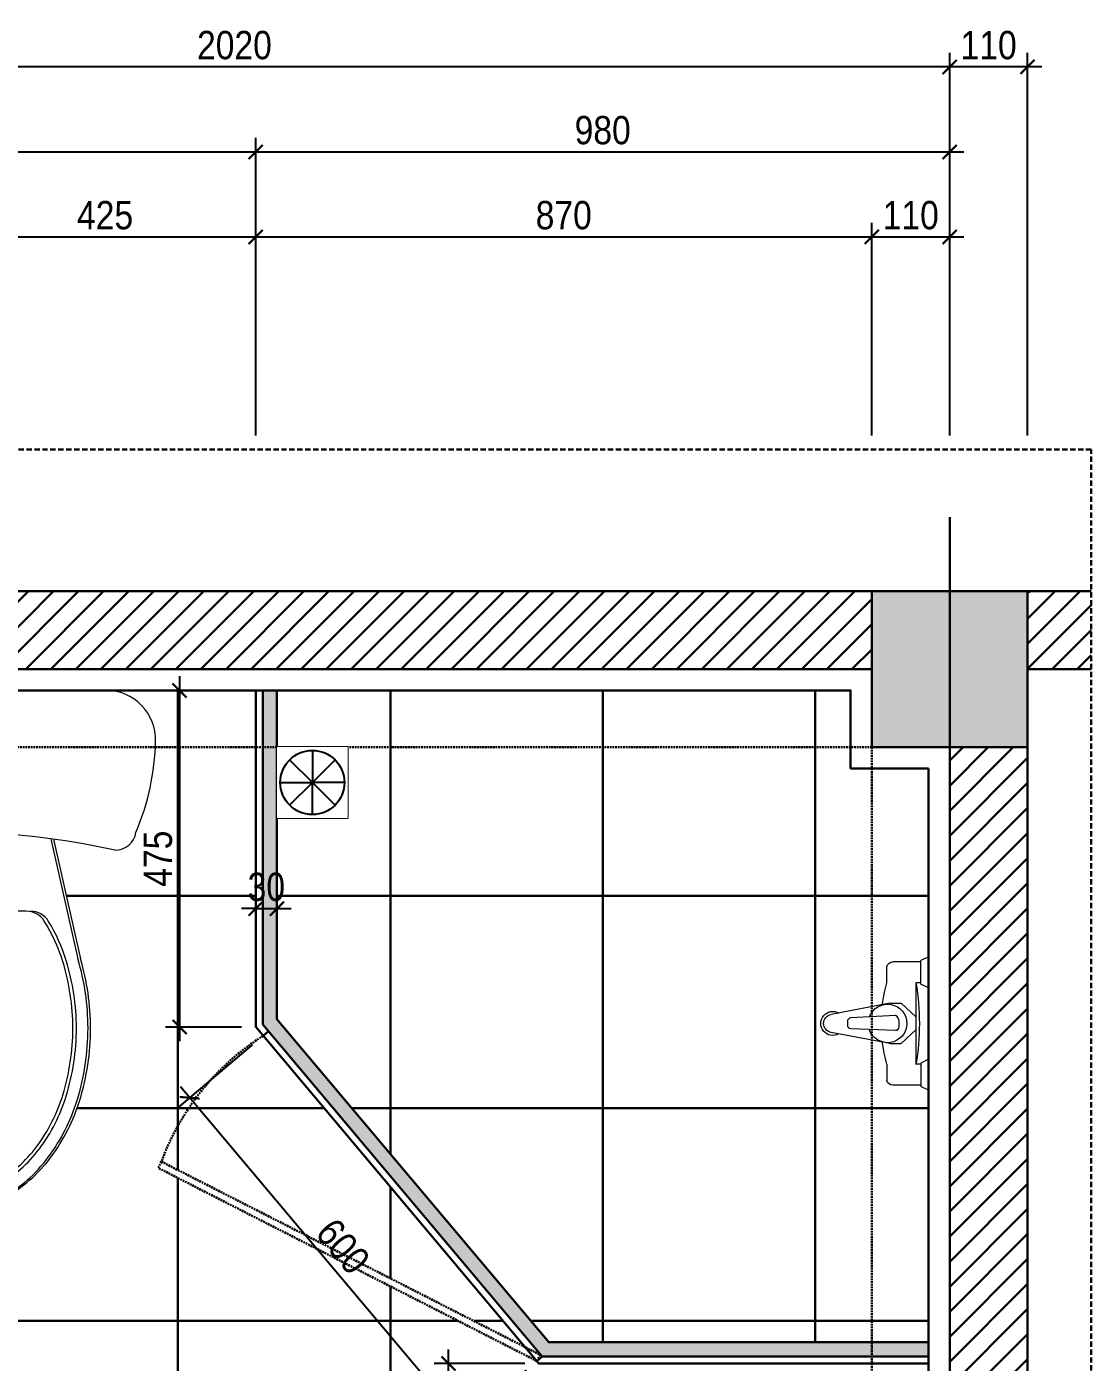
# Model space of a CAD drawing. Header units: millimetres. Extents: x -82962 to 19744, y -138000 to 4535.
# Drawn here: x 1305 to 2808, y -57397 to -55512 of the extents above; entities that cross this region are included whole.
import ezdxf

# ---------------------------------------------------------------- set-up
doc = ezdxf.new("R2010")
doc.units = ezdxf.units.MM
doc.header["$LTSCALE"] = 1000
doc.header["$MEASUREMENT"] = 0
doc.header["$PDMODE"] = 3
doc.linetypes.add('HIDDEN', pattern=[0.375, 0.25, -0.125])
doc.layers.get('0').update_dxf_attribs({"lineweight": 30})
doc.layers.get('DEFPOINTS').update_dxf_attribs({"color": 4, "lineweight": 30})
doc.layers.add('DIM KT', color=9, linetype='Continuous')
doc.layers.add('net-vatlieu', color=250, linetype='Continuous')
doc.layers.add('NOITHAT', color=156, linetype='Continuous', lineweight=5)
doc.layers.add('THAY', color=4, linetype='Continuous', lineweight=30)
doc.styles.add('ARIAL', font='arial.ttf', dxfattribs={"width": 0.85})
doc.dimstyles.new('DIM 1-100', dxfattribs={"dimscale": 0, "dimtxt": 2, "dimasz": 1, "dimexe": 1, "dimexo": 1, "dimgap": 0.5, "dimtad": 1, "dimdec": 4, "dimrnd": 1, "dimdsep": 46, "dimtxsty": 'ARIAL', "dimblk1": 'ARCHTICK', "dimblk2": 'ARCHTICK', "dimsah": 1, "dimcen": 2, "dimdle": 1, "dimclrd": 9, "dimclre": 9, "dimclrt": 1, "dimadec": 0, "dimazin": 0, "dimtfac": 1, "dimtdec": 4, "dimtix": 1, "dimtmove": 2, "dimatfit": 3, "dimldrblk": 'DOT', "dimfxl": 1, "dimtvp": 1, "dimtolj": 1, "dimarcsym": 0})

# ---------------------------------------------------------------- blocks, each defined once
blk = doc.blocks.new('\xadewwwwwww')
blk.add_wipeout([(-213.1, 0), (213.1, 0), (233.3, -3), (243.4, -6.9), (263.2, -21.1), (269.2, -28.1), (275.4, -38), (279.5, -47.7), (283.1, -70), (283.1, -71.7), (282.3, -89.1), (281, -102.3), (278.5, -121), (272.6, -149), (266.6, -170), (254, -205.6), (245.2, -218.5), (225.7, -225.6), (208.9, -222), (184.4, -217.2), (163.5, -213.6), (138.9, -209.9), (148.3, -251.9), (157.9, -294.4), (169.7, -346.4), (186.7, -421.1), (190.6, -455.8), (191.2, -476.9), (190.1, -504.1), (187.4, -528.2), (182.4, -554.4), (177.6, -572.6), (173.1, -586.9), (158.9, -620.4), (149.8, -636.9), (138.5, -654.2), (131.5, -663.6), (112.2, -684.8), (105.5, -690.9), (90.5, -702.9), (80.1, -707.6), (69.9, -716), (55.9, -721.3), (44.4, -725.9), (35.9, -729.6), (24.6, -731.4), (0.3, -734.2), (-23.9, -731.4), (-40.6, -728.5), (-58.7, -719.7), (-70.5, -716), (-82.2, -709), (-99.2, -696.7), (-117.7, -680), (-135.7, -658.9), (-149.7, -638.1), (-167.3, -603.6), (-176.5, -578.4), (-183.1, -553.7), (-190.2, -510.3), (-191.8, -476.9), (-188.2, -427.4), (-185.2, -409.7), (-177.6, -379), (-168.6, -338.9), (-161.4, -307), (-148.2, -248.8), (-139.5, -210), (-151.4, -211.7), (-174.3, -215.4), (-225.7, -225.6), (-236, -223.8), (-245.2, -218.5), (-255.3, -200.4), (-265.1, -174.6), (-275.3, -137.3), (-280.1, -110), (-283.1, -70), (-278.2, -44.2), (-263.2, -21.1), (-248.3, -9.4), (-237.3, -4.3)]).dxf.layer = 'NOITHAT'
at = {"layer": 'NOITHAT'}
for p, q in [((213.1, 0), (-213.1, 0)), ((-139.5, -210), (-177.6, -379)), ((-134.6, -209.4), (-172.9, -379)), ((135.2, -209.4), (173.4, -379)), ((138.9, -209.9), (177, -379)), ((-79.4, -311.6), (-107, -311.6)), ((60.6, -311.6), (-58, -311.6)), ((100.5, -311.6), (82, -311.6))]:
    blk.add_line(p, q, dxfattribs=at)
for points in [[(-61, -285.7), (-76.4, -285.7, 0.414214), (-79.4, -288.7), (-79.4, -320.1, 0.414214), (-76.4, -323.1), (-61, -323.1, 0.414214), (-58, -320.1), (-58, -288.7, 0.414214)], [(-61, -286.6), (-76.4, -286.6, 0.414214), (-78.4, -288.7), (-78.4, -320.1, 0.414214), (-76.4, -322.2), (-61, -322.2, 0.414214), (-58.9, -320.1), (-58.9, -288.7, 0.414214)], [(79, -285.7), (63.6, -285.7, 0.414214), (60.6, -288.7), (60.6, -320.1, 0.414214), (63.6, -323.1), (79, -323.1, 0.414214), (82, -320.1), (82, -288.7, 0.414214)], [(79, -286.6), (63.6, -286.6, 0.414214), (61.6, -288.7), (61.6, -320.1, 0.414214), (63.6, -322.2), (79, -322.2, 0.414214), (81.1, -320.1), (81.1, -288.7, 0.414214)]]:
    blk.add_lwpolyline(points, format="xyb", close=True, dxfattribs=at)
for points in [[(-177.6, -379, 0.072085), (-191.8, -476.9, 0.074875), (-176.5, -578.4, 0.085384), (-135.7, -658.9, 0.106182), (-70.5, -716, 0.127687), (-0.3, -734.2, 0.127687)], [(-172.9, -379, 0.072085), (-187, -476.9, 0.074875), (-171.8, -578.4, 0.085384), (-131, -658.9, 0.106182), (-65.7, -716, 0.127687), (4.5, -734.2, 0.127687)], [(-3.9, -734.2, 0.127687), (66.3, -716, 0.106182), (131.5, -658.9, 0.085384), (172.3, -578.4, 0.074875), (187.6, -476.9, 0.072085), (173.4, -379, 0.066201)], [(-0.3, -734.2, 0.127687), (69.9, -716, 0.106182), (135.1, -658.9, 0.085384), (175.9, -578.4, 0.074875), (191.2, -476.9, 0.072085), (177, -379, 0.066201)]]:
    blk.add_lwpolyline(points, format="xyb", dxfattribs=at)
for centre, radius in [((-68.8, -296.4), 5.81), ((-68.8, -296.4), 5.34), ((71.2, -296.4), 5.81), ((71.2, -296.4), 5.34)]:
    blk.add_circle(centre, radius, dxfattribs=at)
for centre, radius, start, end in [((-213.1, -70), 70, 90, 181.3507), ((213.1, -70), 70, 358.6493, 90), ((67.6, -63.4), 350.8, 181.3507, 202.9903), ((-67.6, -63.4), 350.8, 337.0097, 358.6493), ((-225.7, -195.6), 30, 189.1563, 270), ((0, -1227.2), 1026.7, 77.2987, 102.7013), ((225.7, -195.6), 30, 270, 350.8437), ((-107, -341.6), 30, 90, 148.7509), ((-101.1, -341.6), 30, 90, 147.9236), ((100.5, -341.6), 30, 32.0764, 90), ((106.4, -341.6), 30, 31.2491, 90), ((77.7, -453.7), 246, 148.7509, 162.872), ((77.7, -453.7), 241, 147.9236, 162.872), ((-78.3, -453.7), 241, 17.128, 32.0764), ((-78.3, -453.7), 246, 17.128, 31.2491), ((153, -476.9), 324.8, 162.872, 180), ((153, -476.9), 319.8, 162.872, 180), ((-153.6, -476.9), 319.8, 0, 17.128), ((-153.6, -476.9), 324.8, 0, 17.128), ((153, -476.9), 324.8, 180, 197.128), ((153, -476.9), 319.8, 180, 197.128), ((-153.6, -476.9), 319.8, 342.872, 0), ((-153.6, -476.9), 324.8, 342.872, 0), ((77.7, -500.1), 246, 197.128, 216.6493), ((77.7, -500.1), 241, 197.128, 216.6493), ((-78.3, -500.1), 241, 323.3507, 342.872), ((-78.3, -500.1), 246, 323.3507, 342.872), ((30, -535.6), 186.5, 216.6493, 240.8937), ((30, -535.6), 181.5, 216.6493, 240.8937), ((-30.6, -535.6), 181.5, 299.1063, 323.3507), ((-30.6, -535.6), 186.5, 299.1063, 323.3507), ((-0.3, -590), 119.3, 240.8937, 270), ((-0.3, -590), 119.3, 270, 299.1063), ((-0.3, -590), 124.3, 240.8937, 270), ((-0.3, -590), 124.3, 270, 299.1063)]:
    blk.add_arc(centre, radius, start, end, dxfattribs=at)
blk = doc.blocks.new('thoat san')
at = {"layer": 'DIM KT', "ltscale": 0.2}
blk.add_lwpolyline([(11118.2, -57204.1), (11218.2, -57204.1), (11218.2, -57104.1), (11118.2, -57104.1)], close=True, dxfattribs=at)
at = {"ltscale": 0.2}
blk.add_wipeout([(11118.2, -57104.1), (11218.2, -57104.1), (11218.2, -57204.1), (11118.2, -57204.1)], dxfattribs=at).dxf.layer = 'DIM KT'
at = {"layer": 'DIM KT', "ltscale": 0.2}
blk.add_circle((11168.2, -57154.1), 45.3, dxfattribs=at)
at = {"layer": 'net-vatlieu', "ltscale": 0.2}
for p in [(11168.2, -57108.8), (11136.1, -57122.1), (11200.2, -57122.1), (11122.8, -57154.1), (11136.1, -57186.1), (11213.5, -57154.1), (11168.2, -57199.4), (11200.2, -57186.1)]:
    blk.add_line(p, (11168.2, -57154.1), dxfattribs=at)
blk = doc.blocks.new('voinuoc')
at = {"layer": 'NOITHAT'}
for p, q in [((65.6, 54.5), (81.3, 137.3)), ((122.4, 54.5), (106.7, 137.3)), ((36.7, 58.8), (13.8, 58.8)), ((151.7, 58.8), (174.6, 58.8)), ((7.1, 10.5), (7.1, 50.1)), ((65.6, 54.5), (65.6, 38.7)), ((65.6, 38.7), (84.9, 17.6)), ((122.4, 38.7), (103.1, 17.6)), ((122.4, 54.5), (122.4, 38.7)), ((181.3, 10.5), (181.3, 50.1)), ((0, 0), (5.2, 10.5)), ((0, 0), (43.8, 0)), ((38.5, 10.5), (5.2, 10.5)), ((36.7, 17.6), (151.7, 17.6)), ((36.7, 10.5), (36.7, 17.6)), ((43.8, 0), (38.5, 10.5)), ((144.6, 0), (149.9, 10.5)), ((188.4, 0), (144.6, 0)), ((149.9, 10.5), (183.2, 10.5)), ((151.7, 10.5), (151.7, 17.6)), ((188.4, 0), (183.2, 10.5))]:
    blk.add_line(p, q, dxfattribs=at)
blk.add_lwpolyline([(82.9, 46.5), (86.3, 109.5, -0.414214), (91.3, 114.5), (96.3, 114.5, -0.414214), (101.3, 109.5), (103.7, 46.5, -0.414214), (98.7, 41.5), (91.3, 41.5, -0.300554)], format="xyb", close=True, dxfattribs=at)
for centre, radius, start, end in [((94, 135.1), 16.9, 330.473, 209.527), ((94, 135.1), 12.9, 9.9441, 170.0559), ((94, 57.7), 27.2, 109.5847, 72.1647), ((16.2, 50.1), 9.04, 105.4216, 180.2748), ((128.4, -313.4), 383.4, 99.1258, 103.8498), ((59.6, -313.4), 383.4, 76.1502, 80.8742), ((172.2, 50.1), 9.04, 359.7252, 74.5784), ((94, 359.3), 346.5, 260.4738, 279.5916)]:
    blk.add_arc(centre, radius, start, end, dxfattribs=at)
blk = doc.blocks.new('_ARCHTICK')
at = {"color": 0, "linetype": 'ByBlock', "const_width": 0.15}
blk.add_lwpolyline([(-0.5, -0.5), (0.5, 0.5)], dxfattribs=at)
blk = doc.blocks.new('*D587')
at = {"layer": 'DEFPOINTS', "color": 0, "ltscale": 0.2, "transparency": 16777216}
for p in [(1628.1, -55808.5), (1202.7, -56108.5), (1628.1, -56108.5)]:
    blk.add_point(p, dxfattribs=at)
at = {"layer": 'THAY', "color": 9, "lineweight": -2, "ltscale": 0.2, "transparency": 16777216}
for p, q in [((1202.7, -56088.5), (1202.7, -55788.5)), ((1628.1, -56088.5), (1628.1, -55788.5)), ((1182.7, -55808.5), (1648.1, -55808.5))]:
    blk.add_line(p, q, dxfattribs=at)
at = {"layer": 'THAY', "color": 9, "lineweight": -2, "ltscale": 0.2, "transparency": 16777216, "xscale": 19.99999999999999, "yscale": 19.99999999999999, "zscale": 19.99999999999999, "rotation": 180}
blk.add_blockref('_ARCHTICK', (1202.7, -55808.5), dxfattribs=at)
at = {"layer": 'THAY', "color": 9, "lineweight": -2, "ltscale": 0.2, "transparency": 16777216, "xscale": 19.99999999999999, "yscale": 19.99999999999999, "zscale": 19.99999999999999}
blk.add_blockref('_ARCHTICK', (1628.1, -55808.5), dxfattribs=at)
at = {"layer": 'THAY', "color": 1, "ltscale": 0.2, "transparency": 16777216, "insert": (1415.4, -55778), "char_height": 40, "attachment_point": 5, "style": 'ARIAL'}
blk.add_mtext('\\A1;425', dxfattribs=at)
blk = doc.blocks.new('_DOT')
at = {"color": 0, "linetype": 'ByBlock', "ltscale": 10}
blk.add_line((-0.5, 0), (-1, 0), dxfattribs=at)
at = {"color": 0, "linetype": 'ByBlock', "ltscale": 10, "const_width": 0.5}
blk.add_lwpolyline([(-0.25, 0, 1), (0.25, 0, 1)], format="xyb", close=True, dxfattribs=at)
blk = doc.blocks.new('*D588')
at = {"layer": 'DEFPOINTS', "color": 0, "ltscale": 0.2, "transparency": 16777216}
for p in [(2498.1, -55808.5), (1628.1, -56108.5), (2498.1, -56108.5)]:
    blk.add_point(p, dxfattribs=at)
at = {"layer": 'THAY', "color": 9, "lineweight": -2, "ltscale": 0.2, "transparency": 16777216}
for p, q in [((1628.1, -56088.5), (1628.1, -55788.5)), ((2498.1, -56088.5), (2498.1, -55788.5)), ((1608.1, -55808.5), (2518.1, -55808.5))]:
    blk.add_line(p, q, dxfattribs=at)
at = {"layer": 'THAY', "color": 9, "lineweight": -2, "ltscale": 0.2, "transparency": 16777216, "xscale": 19.99999999999999, "yscale": 19.99999999999999, "zscale": 19.99999999999999, "rotation": 180}
blk.add_blockref('_ARCHTICK', (1628.1, -55808.5), dxfattribs=at)
at = {"layer": 'THAY', "color": 9, "lineweight": -2, "ltscale": 0.2, "transparency": 16777216, "xscale": 19.99999999999999, "yscale": 19.99999999999999, "zscale": 19.99999999999999}
blk.add_blockref('_ARCHTICK', (2498.1, -55808.5), dxfattribs=at)
at = {"layer": 'THAY', "color": 1, "ltscale": 0.2, "transparency": 16777216, "insert": (2063.1, -55778), "char_height": 40, "attachment_point": 5, "style": 'ARIAL'}
blk.add_mtext('\\A1;870', dxfattribs=at)
blk = doc.blocks.new('*D589')
at = {"layer": 'DEFPOINTS', "color": 0, "ltscale": 0.2, "transparency": 16777216}
for p in [(2608.1, -55808.5), (2498.1, -56108.5), (2608.1, -56108.5)]:
    blk.add_point(p, dxfattribs=at)
at = {"layer": 'THAY', "color": 9, "lineweight": -2, "ltscale": 0.2, "transparency": 16777216}
for p, q in [((2498.1, -56088.5), (2498.1, -55788.5)), ((2608.1, -56088.5), (2608.1, -55788.5)), ((2478.1, -55808.5), (2628.1, -55808.5))]:
    blk.add_line(p, q, dxfattribs=at)
at = {"layer": 'THAY', "color": 9, "lineweight": -2, "ltscale": 0.2, "transparency": 16777216, "xscale": 19.99999999999999, "yscale": 19.99999999999999, "zscale": 19.99999999999999, "rotation": 180}
blk.add_blockref('_ARCHTICK', (2498.1, -55808.5), dxfattribs=at)
at = {"layer": 'THAY', "color": 9, "lineweight": -2, "ltscale": 0.2, "transparency": 16777216, "xscale": 19.99999999999999, "yscale": 19.99999999999999, "zscale": 19.99999999999999}
blk.add_blockref('_ARCHTICK', (2608.1, -55808.5), dxfattribs=at)
at = {"layer": 'THAY', "color": 1, "ltscale": 0.2, "transparency": 16777216, "insert": (2553.1, -55778), "char_height": 40, "attachment_point": 5, "style": 'ARIAL'}
blk.add_mtext('\\A1;110', dxfattribs=at)
blk = doc.blocks.new('*D590')
at = {"layer": 'DEFPOINTS', "color": 0, "ltscale": 0.2, "transparency": 16777216}
for p in [(2608.1, -55568.5), (2608.1, -56108.5), (2718.1, -56108.5)]:
    blk.add_point(p, dxfattribs=at)
at = {"layer": 'THAY', "color": 9, "lineweight": -2, "ltscale": 0.2, "transparency": 16777216}
for p, q in [((2608.1, -56088.5), (2608.1, -55548.5)), ((2718.1, -56088.5), (2718.1, -55548.5)), ((2738.1, -55568.5), (2588.1, -55568.5))]:
    blk.add_line(p, q, dxfattribs=at)
at = {"layer": 'THAY', "color": 9, "lineweight": -2, "ltscale": 0.2, "transparency": 16777216, "xscale": 19.99999999999999, "yscale": 19.99999999999999, "zscale": 19.99999999999999, "rotation": 180}
blk.add_blockref('_ARCHTICK', (2608.1, -55568.5), dxfattribs=at)
at = {"layer": 'THAY', "color": 9, "lineweight": -2, "ltscale": 0.2, "transparency": 16777216, "xscale": 19.99999999999999, "yscale": 19.99999999999999, "zscale": 19.99999999999999}
blk.add_blockref('_ARCHTICK', (2718.1, -55568.5), dxfattribs=at)
at = {"layer": 'THAY', "color": 1, "ltscale": 0.2, "transparency": 16777216, "insert": (2663.1, -55538), "char_height": 40, "attachment_point": 5, "style": 'ARIAL'}
blk.add_mtext('\\A1;110', dxfattribs=at)
blk = doc.blocks.new('*D591')
at = {"layer": 'DEFPOINTS', "color": 0, "ltscale": 0.2, "transparency": 16777216}
for p in [(588.1, -55568.5), (588.1, -56108.5), (2608.1, -56108.5)]:
    blk.add_point(p, dxfattribs=at)
at = {"layer": 'THAY', "color": 9, "lineweight": -2, "ltscale": 0.2, "transparency": 16777216}
for p, q in [((588.1, -56088.5), (588.1, -55548.5)), ((2608.1, -56088.5), (2608.1, -55548.5)), ((2628.1, -55568.5), (568.1, -55568.5))]:
    blk.add_line(p, q, dxfattribs=at)
at = {"layer": 'THAY', "color": 9, "lineweight": -2, "ltscale": 0.2, "transparency": 16777216, "xscale": 19.99999999999999, "yscale": 19.99999999999999, "zscale": 19.99999999999999, "rotation": 180}
blk.add_blockref('_ARCHTICK', (588.1, -55568.5), dxfattribs=at)
at = {"layer": 'THAY', "color": 9, "lineweight": -2, "ltscale": 0.2, "transparency": 16777216, "xscale": 19.99999999999999, "yscale": 19.99999999999999, "zscale": 19.99999999999999}
blk.add_blockref('_ARCHTICK', (2608.1, -55568.5), dxfattribs=at)
at = {"layer": 'THAY', "color": 1, "ltscale": 0.2, "transparency": 16777216, "insert": (1598.1, -55538), "char_height": 40, "attachment_point": 5, "style": 'ARIAL'}
blk.add_mtext('\\A1;2020', dxfattribs=at)
blk = doc.blocks.new('*D610')
at = {"layer": 'DEFPOINTS', "color": 0, "ltscale": 0.2, "transparency": 16777216}
for p in [(1628.1, -55688.5), (863.1, -56108.5), (1628.1, -56108.5)]:
    blk.add_point(p, dxfattribs=at)
at = {"layer": 'THAY', "color": 9, "lineweight": -2, "ltscale": 0.2, "transparency": 16777216}
for p, q in [((863.1, -56088.5), (863.1, -55668.5)), ((1628.1, -56088.5), (1628.1, -55668.5)), ((843.1, -55688.5), (1648.1, -55688.5))]:
    blk.add_line(p, q, dxfattribs=at)
at = {"layer": 'THAY', "color": 9, "lineweight": -2, "ltscale": 0.2, "transparency": 16777216, "xscale": 19.99999999999999, "yscale": 19.99999999999999, "zscale": 19.99999999999999, "rotation": 180}
blk.add_blockref('_ARCHTICK', (863.1, -55688.5), dxfattribs=at)
at = {"layer": 'THAY', "color": 9, "lineweight": -2, "ltscale": 0.2, "transparency": 16777216, "xscale": 19.99999999999999, "yscale": 19.99999999999999, "zscale": 19.99999999999999}
blk.add_blockref('_ARCHTICK', (1628.1, -55688.5), dxfattribs=at)
at = {"layer": 'THAY', "color": 1, "ltscale": 0.2, "transparency": 16777216, "insert": (1245.6, -55658), "char_height": 40, "attachment_point": 5, "style": 'ARIAL'}
blk.add_mtext('\\A1;765', dxfattribs=at)
blk = doc.blocks.new('*D611')
at = {"layer": 'DEFPOINTS', "color": 0, "ltscale": 0.2, "transparency": 16777216}
for p in [(2608.1, -55688.5), (1628.1, -56108.5), (2608.1, -56108.5)]:
    blk.add_point(p, dxfattribs=at)
at = {"layer": 'THAY', "color": 9, "lineweight": -2, "ltscale": 0.2, "transparency": 16777216}
for p, q in [((1628.1, -56088.5), (1628.1, -55668.5)), ((2608.1, -56088.5), (2608.1, -55668.5)), ((1608.1, -55688.5), (2628.1, -55688.5))]:
    blk.add_line(p, q, dxfattribs=at)
at = {"layer": 'THAY', "color": 9, "lineweight": -2, "ltscale": 0.2, "transparency": 16777216, "xscale": 19.99999999999999, "yscale": 19.99999999999999, "zscale": 19.99999999999999, "rotation": 180}
blk.add_blockref('_ARCHTICK', (1628.1, -55688.5), dxfattribs=at)
at = {"layer": 'THAY', "color": 9, "lineweight": -2, "ltscale": 0.2, "transparency": 16777216, "xscale": 19.99999999999999, "yscale": 19.99999999999999, "zscale": 19.99999999999999}
blk.add_blockref('_ARCHTICK', (2608.1, -55688.5), dxfattribs=at)
at = {"layer": 'THAY', "color": 1, "ltscale": 0.2, "transparency": 16777216, "insert": (2118.1, -55658), "char_height": 40, "attachment_point": 5, "style": 'ARIAL'}
blk.add_mtext('\\A1;980', dxfattribs=at)
blk = doc.blocks.new('*D657')
at = {"layer": 'DEFPOINTS', "color": 0, "ltscale": 0.2, "transparency": 16777216}
for p in [(1658.1, -56756.4), (1628.1, -56782.3), (1658.1, -56782.3)]:
    blk.add_point(p, dxfattribs=at)
at = {"layer": 'THAY', "color": 9, "lineweight": -2, "ltscale": 0.2, "transparency": 16777216}
for p, q in [((1628.1, -56762.3), (1628.1, -56736.4)), ((1658.1, -56762.3), (1658.1, -56736.4)), ((1628.1, -56756.4), (1608.1, -56756.4)), ((1628.1, -56756.4), (1658.1, -56756.4)), ((1658.1, -56756.4), (1678.1, -56756.4))]:
    blk.add_line(p, q, dxfattribs=at)
at = {"layer": 'THAY', "color": 9, "lineweight": -2, "ltscale": 0.2, "transparency": 16777216, "xscale": 19.99999999999999, "yscale": 19.99999999999999, "zscale": 19.99999999999999}
blk.add_blockref('_ARCHTICK', (1628.1, -56756.4), dxfattribs=at)
at = {"layer": 'THAY', "color": 9, "lineweight": -2, "ltscale": 0.2, "transparency": 16777216, "xscale": 19.99999999999999, "yscale": 19.99999999999999, "zscale": 19.99999999999999, "rotation": 180}
blk.add_blockref('_ARCHTICK', (1658.1, -56756.4), dxfattribs=at)
at = {"layer": 'THAY', "color": 1, "ltscale": 0.2, "transparency": 16777216, "insert": (1643.1, -56725.9), "char_height": 40, "attachment_point": 5, "style": 'ARIAL'}
blk.add_mtext('\\A1;30', dxfattribs=at)
blk = doc.blocks.new('*D658')
at = {"layer": 'DEFPOINTS', "color": 0, "ltscale": 0.2, "transparency": 16777216}
for p in [(1638.6, -56936), (1534.8, -57023.4), (2025.1, -57394.9)]:
    blk.add_point(p, dxfattribs=at)
at = {"layer": 'THAY', "color": 9, "lineweight": -2, "ltscale": 0.2, "transparency": 16777216}
for p, q in [((1623.3, -56948.8), (1519.5, -57036.2)), ((1934.2, -57497.6), (1521.9, -57008.1)), ((2009.8, -57407.8), (1906, -57495.2))]:
    blk.add_line(p, q, dxfattribs=at)
at = {"layer": 'THAY', "color": 9, "lineweight": -2, "ltscale": 0.2, "transparency": 16777216, "xscale": 19.99999999999999, "yscale": 19.99999999999999, "zscale": 19.99999999999999}
for p, rotation in [((1534.8, -57023.4), 130.1009075462139), ((1921.3, -57482.3), 310.1009075462139)]:
    blk.add_blockref('_ARCHTICK', p, dxfattribs=dict(at, rotation=rotation))
at = {"layer": 'THAY', "color": 1, "ltscale": 0.2, "transparency": 16777216, "insert": (1751.3, -57233.2), "char_height": 40, "attachment_point": 5, "rotation": 310.1009, "style": 'ARIAL'}
blk.add_mtext('\\A1;600', dxfattribs=at)
blk = doc.blocks.new('*D660')
at = {"layer": 'DEFPOINTS', "color": 0, "ltscale": 0.2, "transparency": 16777216}
for p in [(1628.1, -56448.5), (1520.6, -56923.5), (1628.1, -56923.5)]:
    blk.add_point(p, dxfattribs=at)
at = {"layer": 'THAY', "color": 9, "lineweight": -2, "ltscale": 0.2, "transparency": 16777216}
for p, q in [((1520.6, -56428.5), (1520.6, -56943.5)), ((1608.1, -56448.5), (1500.6, -56448.5)), ((1608.1, -56923.5), (1500.6, -56923.5))]:
    blk.add_line(p, q, dxfattribs=at)
at = {"layer": 'THAY', "color": 9, "lineweight": -2, "ltscale": 0.2, "transparency": 16777216, "xscale": 19.99999999999999, "yscale": 19.99999999999999, "zscale": 19.99999999999999}
for p, rotation in [((1520.6, -56448.5), 90), ((1520.6, -56923.5), 270)]:
    blk.add_blockref('_ARCHTICK', p, dxfattribs=dict(at, rotation=rotation))
at = {"layer": 'THAY', "color": 1, "ltscale": 0.2, "transparency": 16777216, "insert": (1490.2, -56686), "char_height": 40, "attachment_point": 5, "rotation": 90, "style": 'ARIAL'}
blk.add_mtext('\\A1;475', dxfattribs=at)
blk = doc.blocks.new('*D664')
at = {"layer": 'DEFPOINTS', "color": 0, "ltscale": 0.2, "transparency": 16777216}
for p in [(1900.3, -57398.5), (2028.1, -57398.5), (2028.1, -58238.5)]:
    blk.add_point(p, dxfattribs=at)
at = {"layer": 'THAY', "color": 9, "lineweight": -2, "ltscale": 0.2, "transparency": 16777216}
for p, q in [((1900.3, -58258.5), (1900.3, -57378.5)), ((2008.1, -57398.5), (1880.3, -57398.5)), ((2008.1, -58238.5), (1880.3, -58238.5))]:
    blk.add_line(p, q, dxfattribs=at)
at = {"layer": 'THAY', "color": 9, "lineweight": -2, "ltscale": 0.2, "transparency": 16777216, "xscale": 19.99999999999999, "yscale": 19.99999999999999, "zscale": 19.99999999999999}
for p, rotation in [((1900.3, -57398.5), 90), ((1900.3, -58238.5), 270)]:
    blk.add_blockref('_ARCHTICK', p, dxfattribs=dict(at, rotation=rotation))
at = {"layer": 'THAY', "color": 1, "ltscale": 0.2, "transparency": 16777216, "insert": (1869.9, -57818.5), "char_height": 40, "attachment_point": 5, "rotation": 90, "style": 'ARIAL'}
blk.add_mtext('\\A1;840', dxfattribs=at)

msp = doc.modelspace()

# ---------------------------------------------------------------- hatches: boundary and pattern name
at = {"layer": 'THAY', "ltscale": 0.2}
h = msp.add_hatch(dxfattribs=at)
h.set_pattern_fill('ANSI31', color=256, scale=200, style=0, double=1)
h.set_pattern_definition([(45, (278.055, -56418.47), (-17.67767, 17.67767), [])])
h.paths.add_polyline_path([(2498.05468, -56308.46884), (698.05468, -56308.46884), (698.05468, -56418.46884), (2498.05468, -56418.46884)])
h.paths.add_polyline_path([(2808.05468, -56308.46884), (2718.05468, -56308.46884), (2718.05468, -56418.46884), (2808.05468, -56418.46884)])
h.paths.add_polyline_path([(478.05468, -56308.46884), (278.05468, -56308.46884), (278.05468, -56418.46884), (478.05468, -56418.46884)])
at = {"layer": 'THAY', "linetype": 'Continuous'}
msp.add_hatch(color=256, dxfattribs=at).paths.add_polyline_path([(2718.05468, -56308.46884), (2498.05468, -56308.46884), (2498.05468, -56528.46884), (2718.05468, -56528.46884)])
at = {"layer": 'THAY', "ltscale": 0.2}
h = msp.add_hatch(dxfattribs=at)
h.set_pattern_fill('ANSI31', color=256, scale=200, style=0, double=1)
h.set_pattern_definition([(45, (838.527, -56478.633), (-17.67767, 17.67767), [])])
h.paths.add_polyline_path([(863.05468, -56418.46884), (808.05468, -56418.46884), (808.05468, -56528.46884), (863.05468, -56528.46884)])
h.paths.add_polyline_path([(863.05468, -56528.46884), (808.05468, -56528.46884), (808.05468, -56813.46884), (588.05468, -56813.46884), (588.05468, -56868.46884), (863.05468, -56868.46884)])
h.paths.add_polyline_path([(2718.05468, -56528.46884), (2608.05468, -56528.46884), (2608.05468, -57368.46884), (2608.05468, -58268.46884), (1383.05468, -58268.46884), (1383.05468, -58378.46884), (2718.05468, -58378.46884)])
h.paths.add_polyline_path([(643.05468, -58268.46884), (588.05468, -58268.46884), (588.05468, -58378.46884), (643.05468, -58378.46884)])
h.paths.add_polyline_path([(588.05468, -56528.46884), (478.05468, -56528.46884), (478.05468, -58378.46884), (588.05468, -58378.46884)])
h = msp.add_hatch(dxfattribs=at)
h.set_pattern_fill('_USER', color=256, scale=300, style=0, double=1, pattern_type=0)
h.set_pattern_definition([(0, (618.05, -58238.47), (0, 300), []), (90, (618.05, -58238.47), (-300, 2e-14), [])])
h.paths.add_polyline_path([(733.05468, -57629.72006), (733.05468, -58238.46884), (1332.35117, -58238.46884, 0.3825127242)], flags=17)
h.paths.add_polyline_path([(2028.05468, -57398.46884), (2025.05793, -57394.9102), (1490.4904, -57122.44449), (1495.0315, -57113.53504, -0.1659084068), (1638.57648, -56935.96348), (1628.05468, -56923.46884), (1628.05468, -56448.46884), (893.05468, -56448.46884), (893.05468, -56898.46884), (618.05468, -56898.46884), (618.05468, -58238.46884), (693.05468, -58238.46884), (693.05468, -57628.46884), (733.05468, -57628.46884), (733.05468, -57629.72006, -0.3825127242), (1332.35117, -58238.46884), (2028.05468, -58238.46884)])
h.paths.add_polyline_path([(1201.60527, -57182.70128, 0.0041210079), (1203.98261, -57182.65229, -0.1203652759), (1137.97325, -57164.49572, -0.106182375), (1072.73204, -57107.32406, -0.0853843489), (1031.93579, -57026.8709, -0.07487463), (1016.64299, -56925.32074, -0.072085401), (1030.8292, -56827.43343), (1069.11389, -56657.81957, 0.0012048853), (1064.21008, -56658.47998), (1026.0743, -56827.43414, 0.0720848625), (1011.8883, -56925.32074, 0.07487463), (1027.1811, -57026.8709, 0.0853843489), (1067.97735, -57107.32406, 0.106182375), (1133.21856, -57164.49572, 0.1245480629)], flags=16)
h.paths.add_polyline_path([(1142.68131, -56734.17153), (1127.33475, -56734.17153, 0.4142135624), (1124.33475, -56737.17153), (1124.33475, -56768.55323, 0.4142135624), (1127.33475, -56771.55323), (1142.68131, -56771.55323, 0.4142135624), (1145.68131, -56768.55323), (1145.68131, -56737.17153, 0.4142135624)], flags=16)
h.paths.add_polyline_path([(1282.68131, -56734.17153), (1267.33475, -56734.17153, 0.4142135624), (1264.33475, -56737.17153), (1264.33475, -56768.55323, 0.4142135624), (1267.33475, -56771.55323), (1282.68131, -56771.55323, 0.4142135624), (1285.68131, -56768.55323), (1285.68131, -56737.17153, 0.4142135624)], flags=16)
h.paths.add_polyline_path([(1125.2459, -56760.04828), (1125.2459, -56735.08269), (1144.77015, -56735.08269), (1144.77015, -56760.04828), (1265.2459, -56760.04828), (1265.2459, -56735.08269), (1284.77015, -56735.08269), (1284.77015, -56760.04828), (1304.17718, -56760.04828, -0.2582618227), (1329.5974, -56774.11678, -0.0653173018), (1355.70428, -56831.13328, -0.07487463), (1369.8883, -56925.32074, -0.07487463), (1355.70428, -57019.5082, -0.0853837887), (1318.74198, -57092.40072, -0.1061831217), (1261.39725, -57142.65275, -0.1276873859), (1203.3883, -57157.7123, -0.1276873859), (1145.37935, -57142.65275, -0.106182375), (1088.03494, -57092.40115, -0.0853849226), (1051.07216, -57019.50767, -0.0748741983), (1036.8883, -56925.32074, -0.0748743012), (1051.0722, -56831.13368, -0.0653177375), (1077.1792, -56774.11678, -0.2582618227), (1102.59942, -56760.04828)], flags=16)
h.paths.add_polyline_path([(1140.19998, -56744.85207, -1), (1129.51951, -56744.85207, -1)], flags=0)
h.paths.add_polyline_path([(1280.19998, -56744.85207, -1), (1269.51951, -56744.85207, -1)], flags=0)
h.paths.add_polyline_path([(1638.57648, -56935.96348, 0.1659084068), (1495.0315, -57113.53504), (2008.49859, -57375.24598)], flags=17)
h.paths.add_polyline_path([(2578.05468, -56448.46884), (1658.05468, -56448.46884), (1658.05468, -56912.51981), (2042.01176, -57368.46884), (2578.05468, -57368.46884)])
h = msp.add_hatch(dxfattribs=at)
h.set_pattern_fill('AR-CONC', color=256, scale=5, style=0, double=1)
h.set_pattern_definition([(50, (0, -742.657), (35.863009, -3.137607), [3.75, -41.25]), (355, (0, -742.657), (-6.937567, 37.609607), [3, -33]), (100.4514, (2.99, -742.918), (28.92547, 34.471977), [3.18701, -35.057106]), (46.1842, (0, -732.657), (53.362052, -8.27595), [5.625, -61.875]), (96.6356, (4.447, -733.346), (46.733135, 48.705894), [4.780514, -52.58565]), (351.1842, (0, -732.657), (46.733097, 48.70593), [4.5, -49.5]), (21, (5, -735.157), (29.845353, -20.130945), [3.75, -41.25]), (326, (5, -735.157), (12.165767, 36.257502), [3, -33]), (71.4514, (7.487, -736.834), (42.011131, 16.126525), [3.18701, -35.057106]), (37.5, (0, -742.657), (0.6079928, 16.6446927), [0, -32.6, 0, -33.5, 0, -33.125]), (7.5, (0, -742.657), (13.153477, 19.7205856), [0, -19.1, 0, -31.85, 0, -12.625]), (327.5, (-11.15, -742.657), (26.6911218, -1.1277436), [0, -12.5, 0, -39, 0, -51.75]), (317.5, (-16.15, -742.657), (29.159308, 5.005249), [0, -16.25, 0, -25.9, 0, -36.75])])
h.paths.add_polyline_path([(2578.05468, -57368.46884), (2042.01176, -57368.46884), (1658.05468, -56912.51981), (1658.05468, -56448.46884), (1638.05468, -56448.46884), (1638.05468, -56919.81916), (2032.70704, -57388.46884), (2578.05468, -57388.46884)])

# ---------------------------------------------------------------- linework, layer by layer
at = {"layer": 'THAY', "ltscale": 0.01}
msp.add_line((2608.05468, -58578.46884), (2608.05468, -56204.07311), dxfattribs=at)
at = {"layer": 'THAY'}
for p, q in [((278.05468, -56308.46884), (2808.05468, -56308.46884)), ((698.05468, -56418.46884), (2498.05468, -56418.46884)), ((2718.05468, -56418.46884), (2808.05468, -56418.46884))]:
    msp.add_line(p, q, dxfattribs=at)
at = {"layer": 'THAY', "ltscale": 0.5}
msp.add_line((278.05468, -56308.46884), (2808.05468, -56308.46884), dxfattribs=at)
at = {"layer": 'THAY', "linetype": 'Continuous'}
for p, q in [((2608.05468, -58268.46884), (2608.05468, -56418.46884)), ((2608.05468, -56528.46884), (2608.05468, -58268.46884)), ((2718.05468, -56528.46884), (2718.05468, -58378.46884))]:
    msp.add_line(p, q, dxfattribs=at)
at = {"layer": 'THAY', "linetype": 'HIDDEN', "ltscale": 0.03}
msp.add_lwpolyline([(2808.05468, -56108.46884), (278.05468, -56108.46884), (278.05468, -58578.46884), (2808.05468, -58578.46884)], close=True, dxfattribs=at)
at = {"layer": 'THAY'}
msp.add_lwpolyline([(2718.05468, -56308.46884), (2498.05468, -56308.46884), (2498.05468, -56528.46884), (2718.05468, -56528.46884)], close=True, dxfattribs=at)
at = {"layer": 'THAY', "ltscale": 0.2}
for points in [[(2578.05468, -57398.46884), (2028.05468, -57398.46884), (1628.05468, -56923.46884), (1628.05468, -56448.46884)], [(2578.05468, -57388.46884), (2032.70704, -57388.46884), (1638.05468, -56919.81916), (1638.05468, -56448.46884)], [(2578.05468, -57368.46884), (2042.01176, -57368.46884), (1658.05468, -56912.51981), (1658.05468, -56448.46884)], [(2498.05468, -56448.46884), (2498.05468, -56528.46884), (2578.05468, -56528.46884)], [(1646.22559, -56929.52212), (1638.57648, -56935.96348)], [(2032.70704, -57388.46884), (2025.05793, -57394.9102)]]:
    msp.add_lwpolyline(points, dxfattribs=at)
at = {"layer": 'THAY', "linetype": 'HIDDEN', "ltscale": 0.01}
msp.add_lwpolyline([(2498.05468, -56528.46884), (2498.05468, -58268.46884)], dxfattribs=at)

# ---------------------------------------------------------------- block references
at = {"layer": 'THAY', "ltscale": 6, "xscale": -1, "rotation": 90}
msp.add_blockref('voinuoc', (2578.05468, -56824.45749), dxfattribs=at)

# ---------------------------------------------------------------- dimensions: what is measured, and where the dimension line sits
at = {"layer": 'THAY', "ltscale": 0.2}
for base, p1, p2, picture, middle in [((588.05468, -55568.46884), (2608.05468, -56108.46884), (588.05468, -56108.46884), '*D591', (1598.05468, -55538.04592)), ((2608.05468, -55568.46884), (2718.05468, -56108.46884), (2608.05468, -56108.46884), '*D590', (2663.05468, -55538.04592)), ((1628.05468, -55688.46884), (863.05468, -56108.46884), (1628.05468, -56108.46884), '*D610', (1245.55468, -55658.04592)), ((2608.05468, -55688.46884), (1628.05468, -56108.46884), (2608.05468, -56108.46884), '*D611', (2118.05468, -55658.04592)), ((1628.05468, -55808.46884), (1202.6891, -56108.46884), (1628.05468, -56108.46884), '*D587', (1415.37189, -55778.04592)), ((2498.05468, -55808.46884), (1628.05468, -56108.46884), (2498.05468, -56108.46884), '*D588', (2063.05468, -55778.04592)), ((2608.05468, -55808.46884), (2498.05468, -56108.46884), (2608.05468, -56108.46884), '*D589', (2553.05468, -55778.04592)), ((1658.05468, -56756.38045), (1628.05468, -56782.26401), (1658.05468, -56782.26401), '*D657', (1643.05468, -56725.94389))]:
    dim = msp.add_linear_dim(base=base, p1=p1, p2=p2, dimstyle='DIM 1-100', override={"dimscale": 20}, dxfattribs=at)
    dim.commit()
    dim.dimension.update_dxf_attribs({"geometry": picture, "text_midpoint": middle})
dim = msp.add_aligned_dim(p1=(2025.05793, -57394.9102), p2=(1638.57648, -56935.96348), distance=135.68616, dimstyle='DIM 1-100', override={"dimscale": 20}, dxfattribs=at)
dim.commit()
dim.dimension.update_dxf_attribs({"geometry": '*D658', "text_midpoint": (1751.30017, -57233.24066)})
dim = msp.add_linear_dim(base=(1900.27653, -57398.46884), p1=(2028.05468, -58238.46884), p2=(2028.05468, -57398.46884), angle=90, dimstyle='DIM 1-100', override={"dimscale": 20}, dxfattribs=at)
dim.commit()
dim.dimension.update_dxf_attribs({"geometry": '*D664', "text_midpoint": (1869.85361, -57818.46884)})

# ---------------------------------------------------------------- next in the draw order: block references
at = {"layer": 'THAY'}
msp.add_blockref('\xadewwwwwww', (1203.6891, -56448.46884), dxfattribs=at)

# ---------------------------------------------------------------- next in the draw order: linework, layer by layer
at = {"layer": 'THAY', "ltscale": 0.2}
msp.add_lwpolyline([(2578.05468, -56558.46884), (2578.05468, -58238.46884), (618.05468, -58238.46884), (618.05468, -56898.46884), (893.05468, -56898.46884), (893.05468, -56448.46884), (2468.05468, -56448.46884), (2468.05468, -56558.46884), (2578.05468, -56558.46884)], dxfattribs=at)
at = {"layer": 'THAY', "linetype": 'HIDDEN', "ltscale": 0.01}
for points in [[(2498.05468, -56528.46884), (698.05468, -56528.46884)], [(1490.4904, -57122.44449), (1495.0315, -57113.53504), (2029.59902, -57386.00074), (2025.05793, -57394.9102), (1490.4904, -57122.44449)]]:
    msp.add_lwpolyline(points, dxfattribs=at)
msp.add_arc((1827.01352, -57235.09698), 353.53835, 122.20858715, 159.88877162, dxfattribs=at)

# ---------------------------------------------------------------- next in the draw order: dimensions: what is measured, and where the dimension line sits
at = {"layer": 'THAY', "ltscale": 0.2}
dim = msp.add_aligned_dim(p1=(1628.05468, -56448.46884), p2=(1628.05468, -56923.46884), distance=-107.49734, dimstyle='DIM 1-100', override={"dimscale": 20}, dxfattribs=at)
dim.commit()
dim.dimension.update_dxf_attribs({"geometry": '*D660', "text_midpoint": (1490.21627, -56685.96884)})

# ---------------------------------------------------------------- next in the draw order: block references
at = {"layer": 'THAY'}
msp.add_blockref('thoat san', (-9460.09813, 575.64332), dxfattribs=at)

doc.saveas('drawing.dxf')
